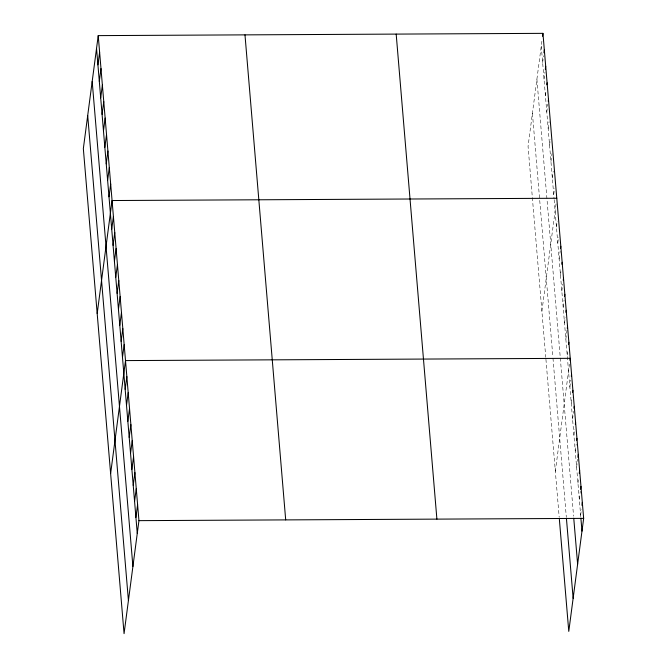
<?xml version="1.0" encoding="UTF-8"?>
<svg xmlns="http://www.w3.org/2000/svg" width="667" height="667" viewBox="0 0 667 667"><rect width="100%" height="100%" fill="white"/><g stroke="black" fill="none" stroke-linecap="round" stroke-linejoin="round"><path stroke-width="0.5" stroke-dasharray="3.33 2.5" d="M541.904 41.204L528.056 146.356L545.764 357.279M542.638 62.606L543.547 55.736M544.022 79.098L544.931 72.219M545.406 95.589L546.056 90.679M546.79 112.081L547.824 104.219M548.174 128.573L549.083 121.694M549.558 145.056L550.342 139.17M550.95 161.547L551.984 153.693M552.334 178.039L553.235 171.169M553.718 194.531L554.494 188.644M541.904 311.264L556.136 203.168M556.445 227.03L557.22 221.136M557.787 243.038L558.562 237.144M559.129 259.038L560.163 251.184M560.472 275.046L561.122 270.135M561.822 291.054L562.723 284.175M563.165 307.062L564.065 300.183M564.507 323.061L565.283 317.175M565.849 339.069L567.017 330.232M567.192 355.077L567.842 350.167M555.344 471.319L569.443 364.207M569.885 387.085L570.785 380.215M571.227 403.093L572.003 397.198M572.569 419.101L573.603 411.247M573.912 435.101L574.687 429.214M575.254 451.109L576.163 444.239M576.596 467.117L577.63 459.263M577.939 483.125L578.589 478.214M579.289 499.124L580.323 491.271M580.632 515.132L581.407 509.246M541.254 46.115L554.06 198.658M554.152 199.683L580.799 517.133M536.902 79.19L573.587 516.2M532.416 113.273L552.893 357.212M552.976 358.212L566.333 517.267M545.931 359.28L559.204 517.334"/><path stroke-width="1" d="M98.224 35.618L83.342 148.624L124.062 633.65L138.944 520.644L98.224 35.618L542.938 33.35L583.658 518.376L568.776 631.382L559.371 519.335M97.924 64.874L99.608 52.109M99.308 81.366L100.992 68.601M100.692 97.857L102.376 85.093M102.076 114.349L103.76 101.584M103.468 130.84L105.144 118.076M104.852 147.332L106.528 134.567M106.236 163.824L107.912 151.059M107.62 180.315L109.296 167.55M109.004 196.807L110.68 184.042M97.19 313.532L112.064 200.534L556.778 198.257M111.731 229.298L113.407 216.533M113.073 245.306L114.757 232.541M114.416 261.314L116.1 248.549M115.758 277.322L117.442 264.557M117.109 293.322L118.784 280.557M118.451 309.33L120.127 296.565M119.793 325.338L121.469 312.573M121.136 341.337L122.82 328.573M122.478 357.345L124.162 344.581M110.63 473.595L125.504 360.589L570.218 358.321L569.96 360.28M125.171 389.361L126.847 376.597M126.513 405.361L128.189 392.596M127.856 421.369L129.531 408.604M129.198 437.377L130.882 424.612M130.54 453.385L132.224 440.62M131.883 469.385L133.567 456.62M133.233 485.393L134.909 472.628M134.576 501.401L136.251 488.636M135.918 517.409L137.594 504.644M542.546 36.293L542.938 33.35M543.93 52.785L544.322 49.842M545.314 69.276L545.706 66.333M546.832 84.784L547.09 82.825M548.216 101.276L548.474 99.316M560.555 248.241L560.814 246.273M561.897 264.249L562.156 262.281M563.24 280.248L563.498 278.289M564.582 296.256L564.841 294.297M565.924 312.264L566.183 310.297M567.275 328.272L567.534 326.305M568.617 344.272L568.876 342.313M571.302 376.288L571.561 374.32M572.645 392.296L572.903 390.328M573.987 408.296L574.245 406.336M575.338 424.304L575.596 422.336M576.68 440.312L576.938 438.344M577.889 457.295L578.281 454.352M579.239 473.303L579.623 470.36M580.582 489.311L580.965 486.36M581.924 505.311L582.308 502.368M138.944 520.644L583.658 518.376M580.882 518.134L581.974 531.14M573.753 518.201L577.622 564.215M566.416 518.267L573.136 598.299M396.181 34.1L436.902 519.126M244.981 34.876L285.693 519.893M96.54 48.383L137.26 533.408M92.188 81.466L132.908 566.491M87.702 115.549L128.423 600.575"/></g></svg>
